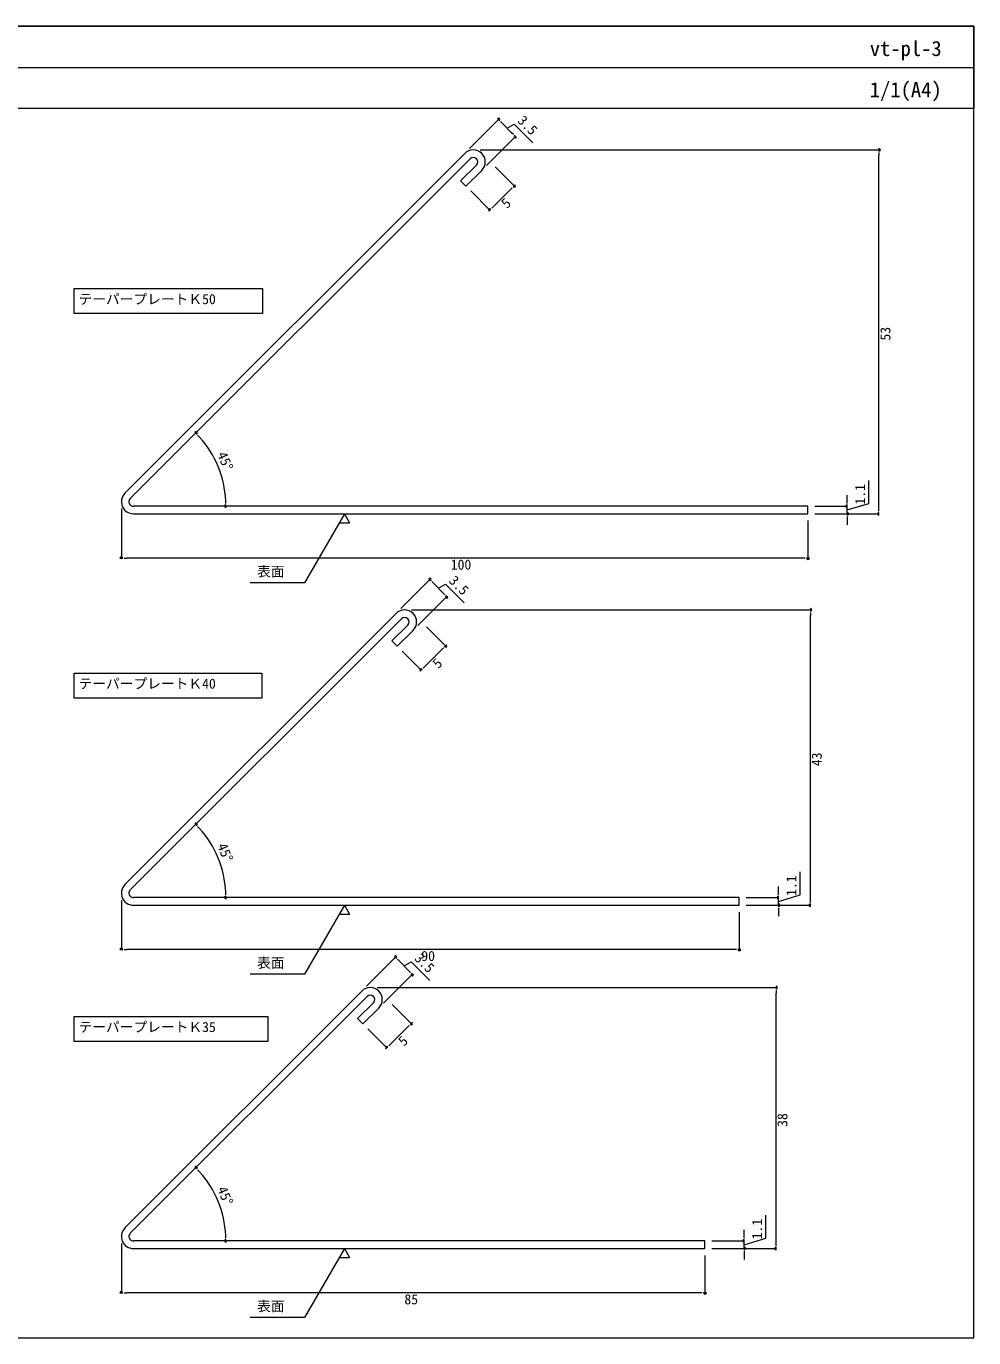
# Model space of a CAD drawing. Units: millimetres, scale not verified. Extents: x -138 to 138, y -96 to 95.
# Drawn here: x 0 to 138, y -95.5 to 95.5 of the extents above; entities that cross this region are included whole.
import ezdxf
from ezdxf.enums import TextEntityAlignment as Align

# ---------------------------------------------------------------- set-up
doc = ezdxf.new("R2010")
doc.units = ezdxf.units.MM
doc.header["$LTSCALE"] = 0.5
for name, color, linetype, lineweight in [('0-0_0', 7, 'Continuous', 18), ('0-1_WAKU', 7, 'Continuous', 18), ('0-3_MOJI', 7, 'Continuous', 18), ('0-4_sunpo', 7, 'Continuous', 18), ('0-5_KANAMONO', 4, 'Continuous', 18)]:
    doc.layers.add(name, color=color, linetype=linetype, lineweight=lineweight)
doc.styles.add('ＭＳ ゴシック', font='')
doc.styles.get('ＭＳ ゴシック').set_extended_font_data('MS Gothic')

msp = doc.modelspace()

# ---------------------------------------------------------------- linework, layer by layer
at = {"layer": '0-0_0'}
for p, q in [((-137.9931, 89.4989), (138.0069, 89.4989)), ((68.6491, 82.0452), (68.9319, 81.7623)), ((69.0733, 81.6209), (69.3562, 81.338)), ((70.9825, 79.7117), (70.6997, 79.9945)), ((71.4068, 79.2874), (71.1239, 79.5703)), ((124.2043, 77.6989), (124.2043, 77.2989)), ((124.2043, 77.0989), (124.2043, 76.6989)), ((70.7902, 71.9785), (70.5074, 71.6956)), ((71.2145, 72.4027), (70.9316, 72.1199)), ((67.3961, 68.5843), (67.6789, 68.8672)), ((67.8203, 69.0086), (68.1032, 69.2915)), ((24.5514, 36.3918), (24.8267, 36.1015)), ((24.9643, 35.9564), (25.2395, 35.6662)), ((29.0889, 25.9988), (29.0782, 26.3986)), ((29.1048, 25.399), (29.0942, 25.7989)), ((119.5686, 25.9989), (119.5686, 26.3989)), ((119.5686, 25.3989), (119.5686, 25.7989)), ((124.2043, 24.8989), (124.2043, 25.2989)), ((45.6105, 23.1999), (47.1105, 23.1999)), ((46.3605, 24.4989), (47.1105, 23.1999)), ((119.5686, 24.6989), (119.5686, 24.2989)), ((119.5686, 24.0989), (119.5686, 23.6989)), ((124.2043, 24.2989), (124.2043, 24.6989)), ((13.6605, 18.0275), (14.0605, 18.0275)), ((14.2605, 18.0275), (14.6605, 18.0275)), ((113.4605, 18.0275), (113.0605, 18.0275)), ((114.0605, 18.0275), (113.6605, 18.0275)), ((58.6491, 15.0452), (58.9319, 14.7623)), ((59.0733, 14.6209), (59.3562, 14.338)), ((60.9825, 12.7117), (60.6997, 12.9945)), ((61.4068, 12.2874), (61.1239, 12.5703)), ((114.2043, 10.6989), (114.2043, 10.2989)), ((114.2043, 10.0989), (114.2043, 9.6989)), ((60.7902, 4.9785), (60.5074, 4.6956)), ((61.2145, 5.4027), (60.9316, 5.1199)), ((57.8203, 2.0086), (58.1032, 2.2915)), ((57.3961, 1.5843), (57.6789, 1.8672)), ((24.5514, -20.6082), (24.8267, -20.8985)), ((24.9643, -21.0436), (25.2395, -21.3338)), ((29.0889, -31.0012), (29.0782, -30.6014)), ((29.1048, -31.601), (29.0942, -31.2011)), ((109.5686, -31.0011), (109.5686, -30.6011)), ((109.5686, -31.6011), (109.5686, -31.2011)), ((109.5686, -32.3011), (109.5686, -32.7011)), ((114.2043, -32.1011), (114.2043, -31.7011)), ((114.2043, -32.7011), (114.2043, -32.3011)), ((45.6105, -33.8001), (47.1105, -33.8001)), ((46.3605, -32.5011), (47.1105, -33.8001)), ((109.5686, -32.9011), (109.5686, -33.3011)), ((13.6605, -38.9725), (14.0605, -38.9725)), ((14.2605, -38.9725), (14.6605, -38.9725)), ((53.6491, -39.9548), (53.9319, -40.2377)), ((103.4605, -38.9725), (103.0605, -38.9725)), ((104.0605, -38.9725), (103.6605, -38.9725)), ((54.0733, -40.3791), (54.3562, -40.662)), ((55.9825, -42.2883), (55.6997, -42.0055)), ((56.4068, -42.7126), (56.1239, -42.4297)), ((109.2043, -44.3011), (109.2043, -44.7011)), ((109.2043, -44.9011), (109.2043, -45.3011)), ((56.2145, -49.5973), (55.9316, -49.8801)), ((55.7902, -50.0215), (55.5074, -50.3044)), ((52.3961, -53.4157), (52.6789, -53.1328)), ((52.8203, -52.9914), (53.1032, -52.7085)), ((24.5514, -70.6082), (24.8267, -70.8985)), ((24.9643, -71.0436), (25.2395, -71.3338)), ((29.0889, -81.0012), (29.0782, -80.6014)), ((29.1048, -81.601), (29.0942, -81.2011)), ((104.5686, -81.0011), (104.5686, -80.6011)), ((104.5686, -81.6011), (104.5686, -81.2011)), ((109.2043, -82.1011), (109.2043, -81.7011)), ((45.6105, -83.8001), (47.1105, -83.8001)), ((46.3605, -82.5011), (47.1105, -83.8001)), ((104.5686, -82.3011), (104.5686, -82.7011)), ((104.5686, -82.9011), (104.5686, -83.3011)), ((109.2043, -82.7011), (109.2043, -82.3011)), ((13.6605, -88.9725), (14.0605, -88.9725)), ((14.2605, -88.9725), (14.6605, -88.9725)), ((98.4605, -88.9725), (98.0605, -88.9725)), ((99.0605, -88.9725), (98.6605, -88.9725))]:
    msp.add_line(p, q, dxfattribs=at)
for points in [[(46.3605, 24.4989), (40.546, 14.4278), (32.6298, 14.4278)], [(46.3605, -32.5011), (40.546, -42.5722), (32.6298, -42.5722)], [(46.3605, -82.5011), (40.546, -92.5722), (32.6298, -92.5722)]]:
    msp.add_lwpolyline(points, dxfattribs=at)
for centre, start, end in [((68.7905, 81.9037), 315, 135), ((71.2653, 79.4289), 135, 315), ((124.2043, 77.4989), 270, 90), ((71.073, 72.2613), 225, 45), ((67.5375, 68.7258), 45, 225), ((24.689, 36.2467), 313.47784, 133.47784), ((29.0995, 25.5989), 91.52216, 271.52216), ((119.5686, 25.5989), 90, 270), ((119.5686, 24.4989), 270, 90), ((124.2043, 24.4989), 90, 270), ((13.8605, 18.0275), 0, 180), ((113.8605, 18.0275), 180, 0), ((58.7905, 14.9037), 315, 135), ((61.2653, 12.4289), 135, 315), ((114.2043, 10.4989), 270, 90), ((61.073, 5.2613), 225, 45), ((57.5375, 1.7258), 45, 225), ((24.689, -20.7533), 313.47784, 133.47784), ((29.0995, -31.4011), 91.52216, 271.52216), ((109.5686, -31.4011), 90, 270), ((109.5686, -32.5011), 270, 90), ((114.2043, -32.5011), 90, 270), ((13.8605, -38.9725), 0, 180), ((53.7905, -40.0963), 315, 135), ((103.8605, -38.9725), 180, 0), ((56.2653, -42.5711), 135, 315), ((109.2043, -44.5011), 270, 90), ((56.073, -49.7387), 225, 45), ((52.5375, -53.2742), 45, 225), ((24.689, -70.7533), 313.47784, 133.47784), ((29.0995, -81.4011), 91.52216, 271.52216), ((104.5686, -81.4011), 90, 270), ((104.5686, -82.5011), 270, 90), ((109.2043, -82.5011), 90, 270), ((13.8605, -88.9725), 0, 180), ((98.8605, -88.9725), 180, 0)]:
    msp.add_arc(centre, 0.2, start, end, dxfattribs=at)
at = {"layer": '0-1_WAKU'}
for points in [[(138.0069, 83.4989), (-137.9931, 83.4989), (-137.9931, 95.4989), (138.0069, 95.4989)], [(-137.9931, -95.5011), (138.0069, -95.5011), (138.0069, 95.4989), (-137.9931, 95.4989)]]:
    msp.add_lwpolyline(points, close=True, dxfattribs=at)
at = {"layer": '0-3_MOJI'}
for points in [[(6.9782, 57.2874), (34.4252, 57.2874), (34.4252, 53.6422), (6.9782, 53.6422)], [(6.9782, 1.2874), (34.3288, 1.2874), (34.3288, -2.3578), (6.9782, -2.3578)], [(6.9782, -48.7126), (35.2181, -48.7126), (35.2181, -52.3578), (6.9782, -52.3578)]]:
    msp.add_lwpolyline(points, close=True, dxfattribs=at)
at = {"layer": '0-4_sunpo'}
for p, q in [((64.5802, 77.6935), (68.7905, 81.9037)), ((70.6997, 79.9945), (69.3562, 81.338)), ((67.0551, 75.2186), (71.2653, 79.4289)), ((66.1105, 77.4989), (124.2043, 77.4989)), ((124.2043, 25.2989), (124.2043, 76.6989)), ((68.2925, 75.0418), (71.073, 72.2613)), ((64.757, 71.5063), (67.5375, 68.7258)), ((68.1032, 69.2915), (70.5074, 71.6956)), ((119.5686, 26.3989), (119.5686, 27.1989)), ((13.8605, 25.2489), (13.8605, 18.0275)), ((114.8605, 25.5989), (119.5686, 25.5989)), ((119.5686, 24.4989), (119.5686, 25.5989)), ((119.5686, 24.4989), (119.5686, 25.5989)), ((113.8605, 23.4989), (113.8605, 18.0275)), ((114.8605, 24.4989), (119.5686, 24.4989)), ((114.8605, 24.4989), (124.2043, 24.4989)), ((119.5686, 23.6989), (119.5686, 22.8989)), ((113.0605, 18.0275), (14.6605, 18.0275)), ((54.5802, 10.6935), (58.7905, 14.9037)), ((60.6997, 12.9945), (59.3562, 14.338)), ((57.0551, 8.2186), (61.2653, 12.4289)), ((56.1105, 10.4989), (114.2043, 10.4989)), ((114.2043, -31.7011), (114.2043, 9.6989)), ((58.2925, 8.0418), (61.073, 5.2613)), ((54.757, 4.5063), (57.5375, 1.7258)), ((58.1032, 2.2915), (60.5074, 4.6956)), ((109.5686, -30.6011), (109.5686, -29.8011)), ((13.8605, -31.7511), (13.8605, -38.9725)), ((104.8605, -31.4011), (109.5686, -31.4011)), ((109.5686, -32.5011), (109.5686, -31.4011)), ((109.5686, -32.5011), (109.5686, -31.4011)), ((103.8605, -33.5011), (103.8605, -38.9725)), ((104.8605, -32.5011), (109.5686, -32.5011)), ((104.8605, -32.5011), (114.2043, -32.5011)), ((109.5686, -33.3011), (109.5686, -34.1011)), ((103.0605, -38.9725), (14.6605, -38.9725)), ((49.5802, -44.3065), (53.7905, -40.0963)), ((55.6997, -42.0055), (54.3562, -40.662)), ((52.0551, -46.7814), (56.2653, -42.5711)), ((51.1105, -44.5011), (109.2043, -44.5011)), ((109.2043, -81.7011), (109.2043, -45.3011)), ((53.2925, -46.9582), (56.073, -49.7387)), ((49.757, -50.4937), (52.5375, -53.2742)), ((53.1032, -52.7085), (55.5074, -50.3044)), ((104.5686, -80.6011), (104.5686, -79.8011)), ((13.8605, -81.7511), (13.8605, -88.9725)), ((99.8605, -81.4011), (104.5686, -81.4011)), ((104.5686, -82.5011), (104.5686, -81.4011)), ((104.5686, -82.5011), (104.5686, -81.4011)), ((98.8605, -83.5011), (98.8605, -88.9725)), ((99.8605, -82.5011), (104.5686, -82.5011)), ((99.8605, -82.5011), (109.2043, -82.5011)), ((104.5686, -83.3011), (104.5686, -84.1011)), ((98.0605, -88.9725), (14.6605, -88.9725))]:
    msp.add_line(p, q, dxfattribs=at)
for points in [[(70.0279, 80.6663), (71.085, 81.2355), (73.7964, 78.5241)], [(119.5686, 25.0489), (122.7186, 25.9939), (122.7186, 29.331)], [(60.0279, 13.6663), (61.085, 14.2355), (63.7964, 11.5241)], [(109.5686, -31.9511), (112.7186, -31.0061), (112.7186, -27.669)], [(55.0279, -41.3337), (56.085, -40.7645), (58.7964, -43.4759)], [(104.5686, -81.9511), (107.7186, -81.0061), (107.7186, -77.669)]]:
    msp.add_lwpolyline(points, dxfattribs=at)
for centre in [(14.0413, 25.5989), (14.0413, -31.4011), (14.0413, -81.4011)]:
    msp.add_arc(centre, 15.0582, 3.04433, 41.95567, dxfattribs=at)
at = {"layer": '0-5_KANAMONO'}
for p, q in [((63.8731, 76.9864), (14.3731, 27.4864)), ((15.1509, 26.7085), (64.6509, 76.2085)), ((53.8731, 9.9864), (14.3731, -29.5136)), ((15.1509, -30.2915), (54.6509, 9.2085)), ((48.8731, -45.0136), (14.3731, -79.5136)), ((15.1509, -80.2915), (49.6509, -45.7915))]:
    msp.add_line(p, q, dxfattribs=at)
for points in [[(65.5702, 75.2893), (63.2721, 72.9912), (64.0499, 72.2134), (66.348, 74.5115)], [(15.6105, 24.4989), (113.8605, 24.4989), (113.8605, 25.5989), (15.6105, 25.5989)], [(55.5702, 8.2893), (53.2721, 5.9912), (54.0499, 5.2134), (56.348, 7.5115)], [(15.6105, -32.5011), (103.8605, -32.5011), (103.8605, -31.4011), (15.6105, -31.4011)], [(50.5702, -46.7107), (48.2721, -49.0088), (49.0499, -49.7866), (51.348, -47.4885)], [(15.6105, -82.5011), (98.8605, -82.5011), (98.8605, -81.4011), (15.6105, -81.4011)]]:
    msp.add_lwpolyline(points, dxfattribs=at)
for centre, radius, start, end in [((65.1105, 75.7489), 1.75, 315, 135), ((65.1105, 75.7489), 0.65, 315, 135), ((15.6105, 26.2489), 1.75, 135, 270), ((15.6105, 26.2489), 0.65, 135, 270), ((55.1105, 8.7489), 1.75, 315, 135), ((55.1105, 8.7489), 0.65, 315, 135), ((15.6105, -30.7511), 1.75, 135, 270), ((15.6105, -30.7511), 0.65, 135, 270), ((50.1105, -46.2511), 1.75, 315, 135), ((50.1105, -46.2511), 0.65, 315, 135), ((15.6105, -80.7511), 1.75, 135, 270), ((15.6105, -80.7511), 0.65, 135, 270)]:
    msp.add_arc(centre, radius, start, end, dxfattribs=at)

# ---------------------------------------------------------------- texts
at = {"layer": '0-1_WAKU', "style": 'ＭＳ ゴシック'}
for s, height, p in [('vt-pl-3', 2.199, (122.8622, 90.4989)), ('1/1(A4)', 2.199, (122.8622, 84.4989)), ('表面', 1.466, (33.6298, 14.9278)), ('表面', 1.466, (33.6298, -42.0722)), ('表面', 1.466, (33.6298, -92.0722))]:
    msp.add_text(s, height=height, dxfattribs=at).set_placement(p, align=Align.BOTTOM_LEFT)
at = {"layer": '0-3_MOJI', "style": 'ＭＳ ゴシック'}
for s, p in [('テーパープレートＫ50', (7.6281, 54.5859)), ('テーパープレートＫ40', (7.6281, -1.4141)), ('テーパープレートＫ35', (7.6281, -51.4141))]:
    msp.add_text(s, height=1.466, dxfattribs=at).set_placement(p, align=Align.BOTTOM_LEFT)
at = {"layer": '0-4_sunpo', "style": 'ＭＳ ゴシック'}
for s, rotation, p in [('3.5', 315, (71.1475, 81.3145)), ('5', 45, (70.3451, 68.5635)), ('53', 90, (126.3043, 49.7197)), ('45°', 292.5, (27.3832, 32.9989)), ('1.1', 90, (122.6186, 25.8401)), ('3.5', 315, (61.1475, 14.3145)), ('5', 45, (60.3451, 1.5635)), ('43', 90, (116.3043, -12.265)), ('45°', 292.5, (27.3832, -24.0011)), ('1.1', 90, (112.6186, -31.1599)), ('3.5', 315, (56.1475, -40.6855)), ('5', 45, (55.3451, -53.4365)), ('38', 90, (111.3043, -64.7904)), ('45°', 292.5, (27.3832, -74.0011)), ('1.1', 90, (107.6186, -81.1599))]:
    msp.add_text(s, height=1.466, rotation=rotation, dxfattribs=at).set_placement(p, align=Align.BOTTOM_LEFT)
for s, p in [('100', (61.8352, 15.9275)), ('90', (57.5458, -41.0725)), ('85', (55.0814, -91.0725))]:
    msp.add_text(s, height=1.466, dxfattribs=at).set_placement(p, align=Align.BOTTOM_LEFT)

doc.saveas('drawing.dxf')
